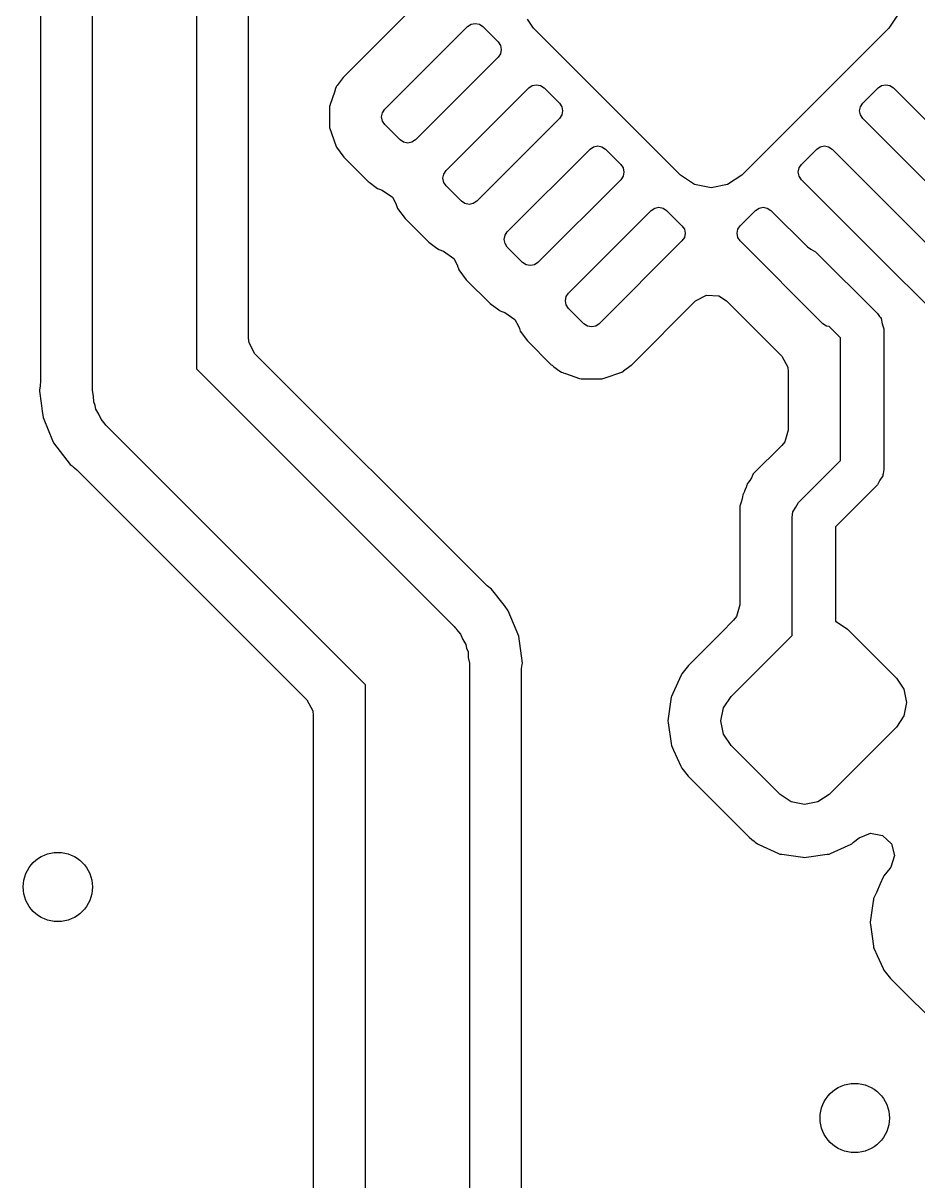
# Model space of a CAD drawing. Extents: x 4.14 to 8.85, y -5.31 to -1.77.
# Drawn here: x 4.7944 to 4.9977, y -3.2776 to -3.0145 of the extents above; entities that cross this region are included whole.
import ezdxf

# ---------------------------------------------------------------- set-up
doc = ezdxf.new("R2010")
doc.units = 0
doc.header["$MEASUREMENT"] = 0
doc.layers.add('BLACK', color=7, linetype='CONTINUOUS')

msp = doc.modelspace()

# ---------------------------------------------------------------- linework, layer by layer
at = {"layer": 'BLACK', "linetype": 'CONTINUOUS'}
for p, q in [((4.81019, -3.098), (4.81019, -2.977)), ((4.79836, -2.97887), (4.79836, -3.09613)), ((4.83381, -2.98189), (4.83381, -3.09311)), ((4.84564, -3.08615), (4.84564, -2.98885)), ((4.88798, -3.00601), (4.86727, -3.02672)), ((4.89538, -3.01533), (4.89618, -3.0148)), ((4.89618, -3.0148), (4.89712, -3.01461)), ((4.89712, -3.01461), (4.89807, -3.0148)), ((4.89807, -3.0148), (4.89886, -3.01533)), ((4.91035, -3.01568), (4.90899, -3.01364)), ((4.99321, -3.01249), (4.99108, -3.01568)), ((4.87659, -3.03413), (4.89538, -3.01533)), ((4.89886, -3.01533), (4.90234, -3.01881)), ((4.94375, -3.04909), (4.91035, -3.01568)), ((4.99108, -3.01568), (4.95767, -3.04909)), ((4.90234, -3.01881), (4.90288, -3.01961)), ((4.90288, -3.01961), (4.90306, -3.02055)), ((4.90234, -3.02229), (4.88355, -3.04108)), ((4.90288, -3.0215), (4.90234, -3.02229)), ((4.90306, -3.02055), (4.90288, -3.0215)), ((4.8669, -3.02722), (4.86581, -3.02869)), ((4.86714, -3.02689), (4.8669, -3.02722)), ((4.86727, -3.02672), (4.86714, -3.02689)), ((4.86714, -3.02689), (4.86714, -3.02689)), ((4.86515, -3.03024), (4.86419, -3.03306)), ((4.86543, -3.02943), (4.86515, -3.03024)), ((4.86558, -3.029), (4.86543, -3.02943)), ((4.86543, -3.02943), (4.86543, -3.02943)), ((4.86565, -3.0289), (4.86558, -3.029)), ((4.86581, -3.02869), (4.86565, -3.0289)), ((4.86581, -3.02869), (4.86581, -3.02869)), ((4.89051, -3.04804), (4.9093, -3.02925)), ((4.9093, -3.02925), (4.9101, -3.02872)), ((4.9101, -3.02872), (4.91104, -3.02853)), ((4.91104, -3.02853), (4.91199, -3.02872)), ((4.91199, -3.02872), (4.91278, -3.02925)), ((4.91278, -3.02925), (4.91626, -3.03273)), ((4.98516, -3.03273), (4.98864, -3.02925)), ((4.98864, -3.02925), (4.98944, -3.02872)), ((4.98944, -3.02872), (4.99038, -3.02853)), ((4.99038, -3.02853), (4.99133, -3.02872)), ((4.99133, -3.02872), (4.99212, -3.02925)), ((4.99212, -3.02925), (5.01092, -3.04804)), ((4.86417, -3.03311), (4.86404, -3.0335)), ((4.86419, -3.03306), (4.86417, -3.03311)), ((4.91626, -3.03273), (4.9168, -3.03353)), ((4.98463, -3.03353), (4.98516, -3.03273)), ((4.86404, -3.0335), (4.86404, -3.03826)), ((4.87587, -3.03587), (4.87606, -3.03492)), ((4.87606, -3.03681), (4.87587, -3.03587)), ((4.87606, -3.03492), (4.87659, -3.03413)), ((4.9168, -3.03541), (4.91626, -3.03621)), ((4.9168, -3.03353), (4.91698, -3.03447)), ((4.91698, -3.03447), (4.9168, -3.03541)), ((4.98444, -3.03447), (4.98463, -3.03353)), ((4.98463, -3.03541), (4.98444, -3.03447)), ((4.98516, -3.03621), (4.98463, -3.03541)), ((4.86404, -3.03826), (4.86554, -3.04261)), ((4.87659, -3.03761), (4.87606, -3.03681)), ((4.88007, -3.04108), (4.87659, -3.03761)), ((4.91626, -3.03621), (4.89747, -3.055)), ((5.00396, -3.055), (4.98516, -3.03621)), ((4.88087, -3.04162), (4.88007, -3.04108)), ((4.88355, -3.04108), (4.88275, -3.04162)), ((4.86554, -3.04261), (4.86559, -3.04276)), ((4.86559, -3.04276), (4.86727, -3.04501)), ((4.88181, -3.04181), (4.88087, -3.04162)), ((4.88275, -3.04162), (4.88181, -3.04181)), ((4.90443, -3.06196), (4.92322, -3.04317)), ((4.92322, -3.04317), (4.92402, -3.04264)), ((4.92402, -3.04264), (4.92496, -3.04245)), ((4.92496, -3.04245), (4.92591, -3.04264)), ((4.92591, -3.04264), (4.9267, -3.04317)), ((4.9267, -3.04317), (4.93018, -3.04665)), ((4.97125, -3.04665), (4.97473, -3.04317)), ((4.97473, -3.04317), (4.97552, -3.04264)), ((4.97552, -3.04264), (4.97647, -3.04245)), ((4.97647, -3.04245), (4.97741, -3.04264)), ((4.97741, -3.04264), (4.97821, -3.04317)), ((4.97821, -3.04317), (4.997, -3.06196)), ((4.86727, -3.04501), (4.87267, -3.05041)), ((4.88979, -3.04978), (4.88998, -3.04884)), ((4.88998, -3.04884), (4.89051, -3.04804)), ((4.93018, -3.04665), (4.93072, -3.04745)), ((4.93072, -3.04745), (4.9309, -3.04839)), ((4.9309, -3.04839), (4.93072, -3.04933)), ((4.97052, -3.04839), (4.97071, -3.04745)), ((4.97071, -3.04933), (4.97052, -3.04839)), ((4.97071, -3.04745), (4.97125, -3.04665)), ((4.87267, -3.05041), (4.87284, -3.05054)), ((4.87284, -3.05054), (4.87284, -3.05054)), ((4.87284, -3.05054), (4.87302, -3.05067)), ((4.87302, -3.05067), (4.87463, -3.05187)), ((4.88998, -3.05073), (4.88979, -3.04978)), ((4.89051, -3.05152), (4.88998, -3.05073)), ((4.89399, -3.055), (4.89051, -3.05152)), ((4.93018, -3.05013), (4.91139, -3.06892)), ((4.93072, -3.04933), (4.93018, -3.05013)), ((4.94695, -3.05122), (4.94375, -3.04909)), ((4.95071, -3.05197), (4.94695, -3.05122)), ((4.95448, -3.05122), (4.95071, -3.05197)), ((4.95767, -3.04909), (4.95448, -3.05122)), ((4.97125, -3.05013), (4.97071, -3.04933)), ((4.99004, -3.06892), (4.97125, -3.05013)), ((4.87463, -3.05187), (4.87463, -3.05187)), ((4.87463, -3.05187), (4.87494, -3.0521)), ((4.87494, -3.0521), (4.87538, -3.05225)), ((4.87538, -3.05225), (4.87603, -3.05247)), ((4.87603, -3.05247), (4.87832, -3.05409)), ((4.87832, -3.05409), (4.87912, -3.05556)), ((4.87912, -3.05556), (4.87927, -3.05598)), ((4.87927, -3.05598), (4.87927, -3.05598)), ((4.87927, -3.05598), (4.87951, -3.05668)), ((4.87951, -3.05668), (4.88119, -3.05893)), ((4.89479, -3.05554), (4.89399, -3.055)), ((4.89573, -3.05573), (4.89479, -3.05554)), ((4.89667, -3.05554), (4.89573, -3.05573)), ((4.89747, -3.055), (4.89667, -3.05554)), ((4.93714, -3.05709), (4.93794, -3.05656)), ((4.93794, -3.05656), (4.93888, -3.05637)), ((4.93888, -3.05637), (4.93982, -3.05656)), ((4.93982, -3.05656), (4.94062, -3.05709)), ((4.96081, -3.05709), (4.9616, -3.05656)), ((4.9616, -3.05656), (4.96255, -3.05637)), ((4.96255, -3.05637), (4.96349, -3.05656)), ((4.96349, -3.05656), (4.96429, -3.05709)), ((4.88119, -3.05893), (4.88658, -3.06433)), ((4.91835, -3.07588), (4.93714, -3.05709)), ((4.94062, -3.05709), (4.9441, -3.06057)), ((4.95733, -3.06057), (4.96081, -3.05709)), ((4.96429, -3.05709), (4.97258, -3.06539)), ((4.9039, -3.06276), (4.90443, -3.06196)), ((4.9441, -3.06057), (4.94464, -3.06137)), ((4.94464, -3.06137), (4.94482, -3.06231)), ((4.95661, -3.06231), (4.95679, -3.06137)), ((4.95679, -3.06137), (4.95733, -3.06057)), ((4.997, -3.06196), (4.997, -3.06196)), ((4.997, -3.06196), (5.00848, -3.07345)), ((4.88658, -3.06433), (4.88841, -3.06568)), ((4.90371, -3.0637), (4.9039, -3.06276)), ((4.9039, -3.06465), (4.90371, -3.0637)), ((4.90443, -3.06544), (4.9039, -3.06465)), ((4.9441, -3.06405), (4.92531, -3.08284)), ((4.94464, -3.06325), (4.9441, -3.06405)), ((4.94482, -3.06231), (4.94464, -3.06325)), ((4.95679, -3.06325), (4.95661, -3.06231)), ((4.95733, -3.06405), (4.95679, -3.06325)), ((4.97612, -3.08284), (4.95733, -3.06405)), ((4.88841, -3.06568), (4.88855, -3.06579)), ((4.88855, -3.06579), (4.88886, -3.06602)), ((4.88886, -3.06602), (4.88995, -3.06639)), ((4.88995, -3.06639), (4.89224, -3.06801)), ((4.90791, -3.06892), (4.90443, -3.06544)), ((4.97258, -3.06539), (4.97338, -3.06591)), ((4.97338, -3.06591), (4.97445, -3.06649)), ((4.97445, -3.06649), (4.98848, -3.08052)), ((4.89224, -3.06801), (4.89304, -3.06948)), ((4.89304, -3.06948), (4.89322, -3.07)), ((4.89322, -3.07), (4.89324, -3.07005)), ((4.89324, -3.07005), (4.89343, -3.0706)), ((4.90871, -3.06946), (4.90791, -3.06892)), ((4.90965, -3.06964), (4.90871, -3.06946)), ((4.91059, -3.06946), (4.90965, -3.06964)), ((4.91139, -3.06892), (4.91059, -3.06946)), ((5.00008, -3.07897), (4.99004, -3.06892)), ((4.99004, -3.06892), (4.99004, -3.06892)), ((4.89343, -3.0706), (4.89511, -3.07285)), ((4.89511, -3.07285), (4.9005, -3.07825)), ((4.91763, -3.07762), (4.91782, -3.07668)), ((4.91782, -3.07857), (4.91763, -3.07762)), ((4.91782, -3.07668), (4.91835, -3.07588)), ((4.93272, -3.09217), (4.94721, -3.07768)), ((4.94721, -3.07768), (4.94966, -3.07634)), ((4.94966, -3.07634), (4.95245, -3.07654)), ((4.95245, -3.07654), (4.95422, -3.07768)), ((4.95422, -3.07768), (4.9668, -3.09025)), ((4.9005, -3.07825), (4.90247, -3.07971)), ((4.90247, -3.07971), (4.90247, -3.07971)), ((4.90247, -3.07971), (4.9027, -3.07988)), ((4.9027, -3.07988), (4.90278, -3.07994)), ((4.90278, -3.07994), (4.90321, -3.08009)), ((4.90321, -3.08009), (4.90387, -3.08031)), ((4.90387, -3.08031), (4.90616, -3.08193)), ((4.91835, -3.07936), (4.91782, -3.07857)), ((4.92183, -3.08284), (4.91835, -3.07936)), ((4.98848, -3.08052), (4.989, -3.08122)), ((4.90616, -3.08193), (4.90696, -3.0834)), ((4.92263, -3.08338), (4.92183, -3.08284)), ((4.92531, -3.08284), (4.92451, -3.08338)), ((4.97692, -3.08338), (4.97612, -3.08284)), ((4.989, -3.08122), (4.98914, -3.08134)), ((4.98914, -3.08134), (4.98917, -3.08145)), ((4.98917, -3.08145), (4.98932, -3.08165)), ((4.98932, -3.08165), (4.98958, -3.08284)), ((4.98958, -3.08284), (4.98992, -3.084)), ((4.90696, -3.0834), (4.90716, -3.08397)), ((4.90716, -3.08397), (4.90735, -3.08451)), ((4.90735, -3.08451), (4.90903, -3.08677)), ((4.92357, -3.08356), (4.92263, -3.08338)), ((4.92451, -3.08338), (4.92357, -3.08356)), ((4.97754, -3.0835), (4.97692, -3.08338)), ((4.98008, -3.08604), (4.97754, -3.0835)), ((4.98992, -3.084), (4.98992, -3.116)), ((4.84576, -3.08721), (4.84564, -3.08615)), ((4.84709, -3.08966), (4.84576, -3.08721)), ((4.90903, -3.08677), (4.91442, -3.09217)), ((4.98008, -3.11396), (4.98008, -3.08604)), ((4.89939, -3.14196), (4.84709, -3.08966)), ((4.9668, -3.09025), (4.96813, -3.09271)), ((4.83381, -3.09311), (4.89235, -3.15165)), ((4.91442, -3.09217), (4.9146, -3.09229)), ((4.9146, -3.09229), (4.9146, -3.09229)), ((4.9146, -3.09229), (4.91503, -3.09262)), ((4.91503, -3.09262), (4.91639, -3.09363)), ((4.91639, -3.09363), (4.91639, -3.09363)), ((4.91639, -3.09363), (4.9167, -3.09386)), ((4.93046, -3.09385), (4.93076, -3.09363)), ((4.93076, -3.09363), (4.93083, -3.09358)), ((4.93083, -3.09358), (4.93255, -3.09229)), ((4.93255, -3.09229), (4.93257, -3.09227)), ((4.93257, -3.09227), (4.93272, -3.09217)), ((4.93257, -3.09227), (4.93257, -3.09227)), ((4.96813, -3.09271), (4.96825, -3.09376)), ((4.96825, -3.09376), (4.96825, -3.10701)), ((4.79836, -3.09613), (4.79832, -3.09677)), ((4.9167, -3.09386), (4.91702, -3.09397)), ((4.91702, -3.09397), (4.91713, -3.09401)), ((4.91713, -3.09401), (4.91713, -3.09401)), ((4.91713, -3.09401), (4.91764, -3.09418)), ((4.91764, -3.09418), (4.92082, -3.09527)), ((4.92082, -3.09527), (4.9212, -3.0954)), ((4.9212, -3.0954), (4.92359, -3.0954)), ((4.92359, -3.0954), (4.9248, -3.09539)), ((4.9248, -3.09539), (4.92596, -3.09539)), ((4.92596, -3.09539), (4.92601, -3.09538)), ((4.92601, -3.09538), (4.92642, -3.09524)), ((4.92642, -3.09524), (4.93046, -3.09385)), ((4.92642, -3.09524), (4.92642, -3.09524)), ((4.79818, -3.09779), (4.79815, -3.098)), ((4.79815, -3.098), (4.79818, -3.09821)), ((4.7982, -3.09766), (4.79818, -3.09779)), ((4.79818, -3.09821), (4.79853, -3.10089)), ((4.79831, -3.09683), (4.7982, -3.09766)), ((4.79832, -3.09677), (4.79831, -3.09683)), ((4.81043, -3.09929), (4.81019, -3.098)), ((4.79853, -3.10089), (4.79853, -3.10089)), ((4.79853, -3.10089), (4.79878, -3.10274)), ((4.81048, -3.1006), (4.81043, -3.09929)), ((4.81082, -3.1014), (4.81048, -3.1006)), ((4.81098, -3.10225), (4.81082, -3.1014)), ((4.79878, -3.10274), (4.79897, -3.10417)), ((4.79897, -3.10417), (4.79911, -3.10453)), ((4.81167, -3.10337), (4.81098, -3.10225)), ((4.81219, -3.10457), (4.81167, -3.10337)), ((4.79911, -3.10453), (4.80114, -3.10942)), ((4.81309, -3.10567), (4.81219, -3.10457)), ((4.81325, -3.10593), (4.81309, -3.10567)), ((4.8134, -3.10604), (4.81325, -3.10593)), ((4.81365, -3.10635), (4.8134, -3.10604)), ((4.87219, -3.16489), (4.81365, -3.10635)), ((4.80114, -3.10942), (4.80135, -3.10992)), ((4.96825, -3.10701), (4.96746, -3.10969)), ((4.80135, -3.10992), (4.80514, -3.11486)), ((4.9668, -3.11051), (4.96031, -3.117)), ((4.96746, -3.10969), (4.9668, -3.11051)), ((4.97055, -3.12349), (4.98008, -3.11396)), ((4.80514, -3.11486), (4.80544, -3.1151)), ((4.80544, -3.1151), (4.80554, -3.11517)), ((4.80554, -3.11517), (4.80588, -3.11543)), ((4.80588, -3.11543), (4.80612, -3.11562)), ((4.80612, -3.11562), (4.80661, -3.11604)), ((4.80661, -3.11604), (4.85891, -3.16834)), ((4.96031, -3.117), (4.95988, -3.11784)), ((4.98972, -3.1174), (4.98906, -3.11842)), ((4.98976, -3.11715), (4.98972, -3.1174)), ((4.98981, -3.11705), (4.98976, -3.11715)), ((4.98992, -3.116), (4.9898, -3.11687)), ((4.9898, -3.11687), (4.98981, -3.11705)), ((4.95865, -3.1201), (4.95863, -3.12017)), ((4.95878, -3.11971), (4.95865, -3.1201)), ((4.95865, -3.1201), (4.95865, -3.1201)), ((4.95882, -3.11959), (4.95878, -3.11971)), ((4.95878, -3.11971), (4.95878, -3.11971)), ((4.95892, -3.11927), (4.95882, -3.11959)), ((4.95897, -3.11919), (4.95892, -3.11927)), ((4.95919, -3.11889), (4.95897, -3.11919)), ((4.95948, -3.1185), (4.95919, -3.11889)), ((4.95919, -3.11889), (4.95919, -3.11889)), ((4.95988, -3.11784), (4.95948, -3.1185)), ((4.98848, -3.11948), (4.97895, -3.12901)), ((4.98906, -3.11842), (4.98848, -3.11948)), ((4.95775, -3.12266), (4.95757, -3.12342)), ((4.95784, -3.12211), (4.95775, -3.12266)), ((4.95789, -3.12182), (4.95784, -3.12211)), ((4.9579, -3.12173), (4.95789, -3.12182)), ((4.9583, -3.12095), (4.9579, -3.12173)), ((4.95833, -3.12088), (4.9583, -3.12095)), ((4.9583, -3.12095), (4.9583, -3.12095)), ((4.95863, -3.12017), (4.95833, -3.12088)), ((4.95757, -3.12342), (4.95728, -3.12431)), ((4.95728, -3.12431), (4.95728, -3.14673)), ((4.96931, -3.12557), (4.96997, -3.12455)), ((4.96997, -3.12455), (4.97055, -3.12349)), ((4.96911, -3.12697), (4.96924, -3.1261)), ((4.96911, -3.15368), (4.96911, -3.12697)), ((4.96922, -3.12592), (4.96928, -3.12582)), ((4.96924, -3.1261), (4.96922, -3.12592)), ((4.96928, -3.12582), (4.96931, -3.12557)), ((4.97895, -3.12901), (4.97895, -3.1505)), ((4.89988, -3.14238), (4.89939, -3.14196)), ((4.90086, -3.14314), (4.89988, -3.14238)), ((4.90376, -3.14691), (4.90086, -3.14314)), ((4.90465, -3.14808), (4.90376, -3.14691)), ((4.90703, -3.15383), (4.90465, -3.14808)), ((4.95728, -3.14673), (4.95649, -3.14941)), ((4.89235, -3.15165), (4.8926, -3.15196)), ((4.95583, -3.15024), (4.95301, -3.15306)), ((4.95649, -3.14941), (4.95583, -3.15024)), ((4.97895, -3.1505), (4.97913, -3.15053)), ((4.97913, -3.15053), (4.98169, -3.15224)), ((4.8926, -3.15196), (4.89275, -3.15207)), ((4.89275, -3.15207), (4.89291, -3.15233)), ((4.89291, -3.15233), (4.89381, -3.15343)), ((4.89381, -3.15343), (4.89433, -3.15463)), ((4.90785, -3.16), (4.90703, -3.15383)), ((4.95301, -3.15306), (4.94556, -3.16051)), ((4.95524, -3.16755), (4.96911, -3.15368)), ((4.98169, -3.15224), (4.99282, -3.16338)), ((4.89433, -3.15463), (4.89502, -3.15575)), ((4.89502, -3.15575), (4.89518, -3.1566)), ((4.89518, -3.1566), (4.89552, -3.1574)), ((4.89552, -3.1574), (4.89557, -3.15871)), ((4.89557, -3.15871), (4.89581, -3.16)), ((4.89581, -3.16), (4.89581, -4.24502)), ((4.90764, -3.16188), (4.90768, -3.16123)), ((4.90764, -4.24107), (4.90764, -3.16188)), ((4.90768, -3.16123), (4.9078, -3.16032)), ((4.9078, -3.16032), (4.90785, -3.16)), ((4.94556, -3.16051), (4.94404, -3.1624)), ((4.94391, -3.16268), (4.942, -3.16688)), ((4.94404, -3.1624), (4.94391, -3.16268)), ((4.99282, -3.16338), (4.99453, -3.16593)), ((4.87219, -4.24219), (4.87219, -3.16489)), ((4.942, -3.16688), (4.9417, -3.16753)), ((4.99453, -3.16593), (4.99513, -3.16895)), ((4.85891, -3.16834), (4.86024, -3.17079)), ((4.94168, -3.16771), (4.9409, -3.17312)), ((4.9417, -3.16753), (4.94168, -3.16771)), ((4.95353, -3.17011), (4.95524, -3.16755)), ((4.99513, -3.16895), (4.99453, -3.17196)), ((4.86024, -3.17079), (4.86036, -3.17185)), ((4.86036, -3.17185), (4.86036, -3.49594)), ((4.95294, -3.17312), (4.95353, -3.17011)), ((4.99453, -3.17196), (4.99282, -3.17451)), ((4.9409, -3.17312), (4.94096, -3.17353)), ((4.94096, -3.17353), (4.94164, -3.17827)), ((4.95353, -3.17613), (4.95294, -3.17312)), ((4.99282, -3.17451), (4.97751, -3.18982)), ((4.95524, -3.17869), (4.95353, -3.17613)), ((4.94164, -3.17827), (4.9417, -3.17871)), ((4.9417, -3.17871), (4.94218, -3.17976)), ((4.94218, -3.17976), (4.94384, -3.18341)), ((4.96638, -3.18982), (4.95524, -3.17869)), ((4.94384, -3.18341), (4.94404, -3.18385)), ((4.94404, -3.18385), (4.94548, -3.18564)), ((4.94548, -3.18564), (4.94556, -3.18574)), ((4.94556, -3.18574), (4.95933, -3.19951)), ((4.96893, -3.19153), (4.96638, -3.18982)), ((4.97751, -3.18982), (4.97496, -3.19153)), ((4.97195, -3.19213), (4.96893, -3.19153)), ((4.97496, -3.19153), (4.97195, -3.19213)), ((4.98434, -3.19968), (4.98693, -3.19862)), ((4.98693, -3.19862), (4.98968, -3.19912)), ((4.95933, -3.19951), (4.96, -3.20004)), ((4.96, -3.20004), (4.96051, -3.20045)), ((4.96051, -3.20045), (4.96076, -3.20065)), ((4.96076, -3.20065), (4.96122, -3.20103)), ((4.96122, -3.20103), (4.96155, -3.20118)), ((4.96155, -3.20118), (4.96155, -3.20118)), ((4.96155, -3.20118), (4.96604, -3.20322)), ((4.97785, -3.20322), (4.98182, -3.20142)), ((4.98182, -3.20142), (4.98239, -3.20116)), ((4.98182, -3.20142), (4.98182, -3.20142)), ((4.98239, -3.20116), (4.98267, -3.20103)), ((4.98239, -3.20116), (4.98239, -3.20116)), ((4.98267, -3.20103), (4.98307, -3.2007)), ((4.98307, -3.2007), (4.98434, -3.19968)), ((4.98968, -3.19912), (4.99172, -3.20102)), ((4.99172, -3.20102), (4.99241, -3.20373)), ((4.96604, -3.20322), (4.96636, -3.20336)), ((4.96636, -3.20336), (4.96671, -3.20341)), ((4.96671, -3.20341), (4.96671, -3.20341)), ((4.96671, -3.20341), (4.96677, -3.20342)), ((4.96677, -3.20342), (4.96677, -3.20342)), ((4.96677, -3.20342), (4.97153, -3.2041)), ((4.97153, -3.2041), (4.9716, -3.20411)), ((4.9716, -3.20411), (4.97195, -3.20416)), ((4.97195, -3.20416), (4.97236, -3.2041)), ((4.97236, -3.2041), (4.97712, -3.20342)), ((4.97712, -3.20342), (4.97718, -3.20341)), ((4.97712, -3.20342), (4.97712, -3.20342)), ((4.97718, -3.20341), (4.97753, -3.20336)), ((4.97718, -3.20341), (4.97718, -3.20341)), ((4.97753, -3.20336), (4.97785, -3.20322)), ((4.99241, -3.20373), (4.99152, -3.20638)), ((4.99132, -3.20666), (4.98997, -3.20833)), ((4.99152, -3.20638), (4.99132, -3.20666)), ((4.98984, -3.20861), (4.98916, -3.21012)), ((4.98997, -3.20833), (4.98984, -3.20861)), ((4.98984, -3.20861), (4.98984, -3.20861)), ((4.98827, -3.21207), (4.98764, -3.21347)), ((4.98916, -3.21012), (4.98827, -3.21207)), ((4.98755, -3.21409), (4.98686, -3.21887)), ((4.98758, -3.21388), (4.98755, -3.21409)), ((4.98764, -3.21347), (4.98758, -3.21388)), ((4.98758, -3.21388), (4.98758, -3.21388)), ((4.98686, -3.21887), (4.98684, -3.21905)), ((4.98684, -3.21905), (4.98689, -3.2194)), ((4.98689, -3.2194), (4.98758, -3.22427)), ((4.98758, -3.22427), (4.98764, -3.22464)), ((4.98764, -3.22464), (4.98775, -3.22489)), ((4.98775, -3.22489), (4.98844, -3.22641)), ((4.98844, -3.22641), (4.98977, -3.22934)), ((4.98977, -3.22934), (4.98997, -3.22978)), ((4.98997, -3.22978), (4.99149, -3.23167)), ((4.99149, -3.23167), (5.00526, -3.24544))]:
    msp.add_line(p, q, dxfattribs=at)
at = {"layer": 'BLACK'}
for centre in [(4.80232, -3.21085), (4.98335, -3.26335)]:
    msp.add_circle(centre, 0.00787, dxfattribs=at)

doc.saveas('drawing.dxf')
